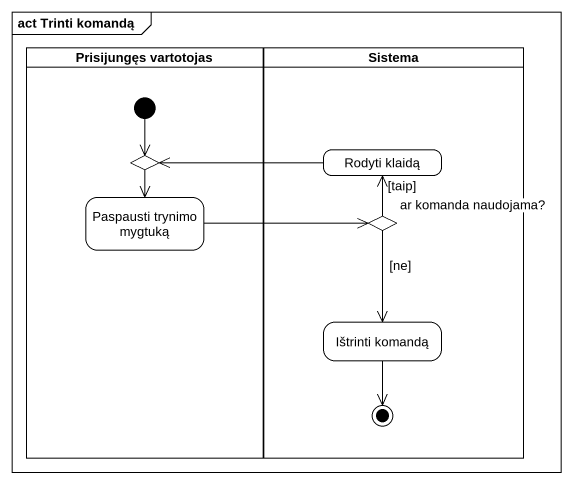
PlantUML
@startuml
mainframe act Trinti komandą
hide empty description
state "Prisijungęs vartotojas" as Prisijungęs_vartotojas <<partition>> {
  state choice1 <<choice>>
  state "Paspausti trynimo mygtuką" as Paspausti_trynimo_mygtuką
  [*] --> choice1
}
state Sistema <<partition>> {
  state "Rodyti klaidą" as Rodyti_klaidą
  state "ar komanda naudojama?" as ar_komanda_naudojama <<choice>>
  state "Ištrinti komandą" as Ištrinti_komandą
  Ištrinti_komandą --> [*]
}
choice1 --> Paspausti_trynimo_mygtuką
Rodyti_klaidą -left-> choice1
Paspausti_trynimo_mygtuką -right-> ar_komanda_naudojama
ar_komanda_naudojama -up-> Rodyti_klaidą : [taip]
ar_komanda_naudojama --> Ištrinti_komandą : [ne]
@enduml
